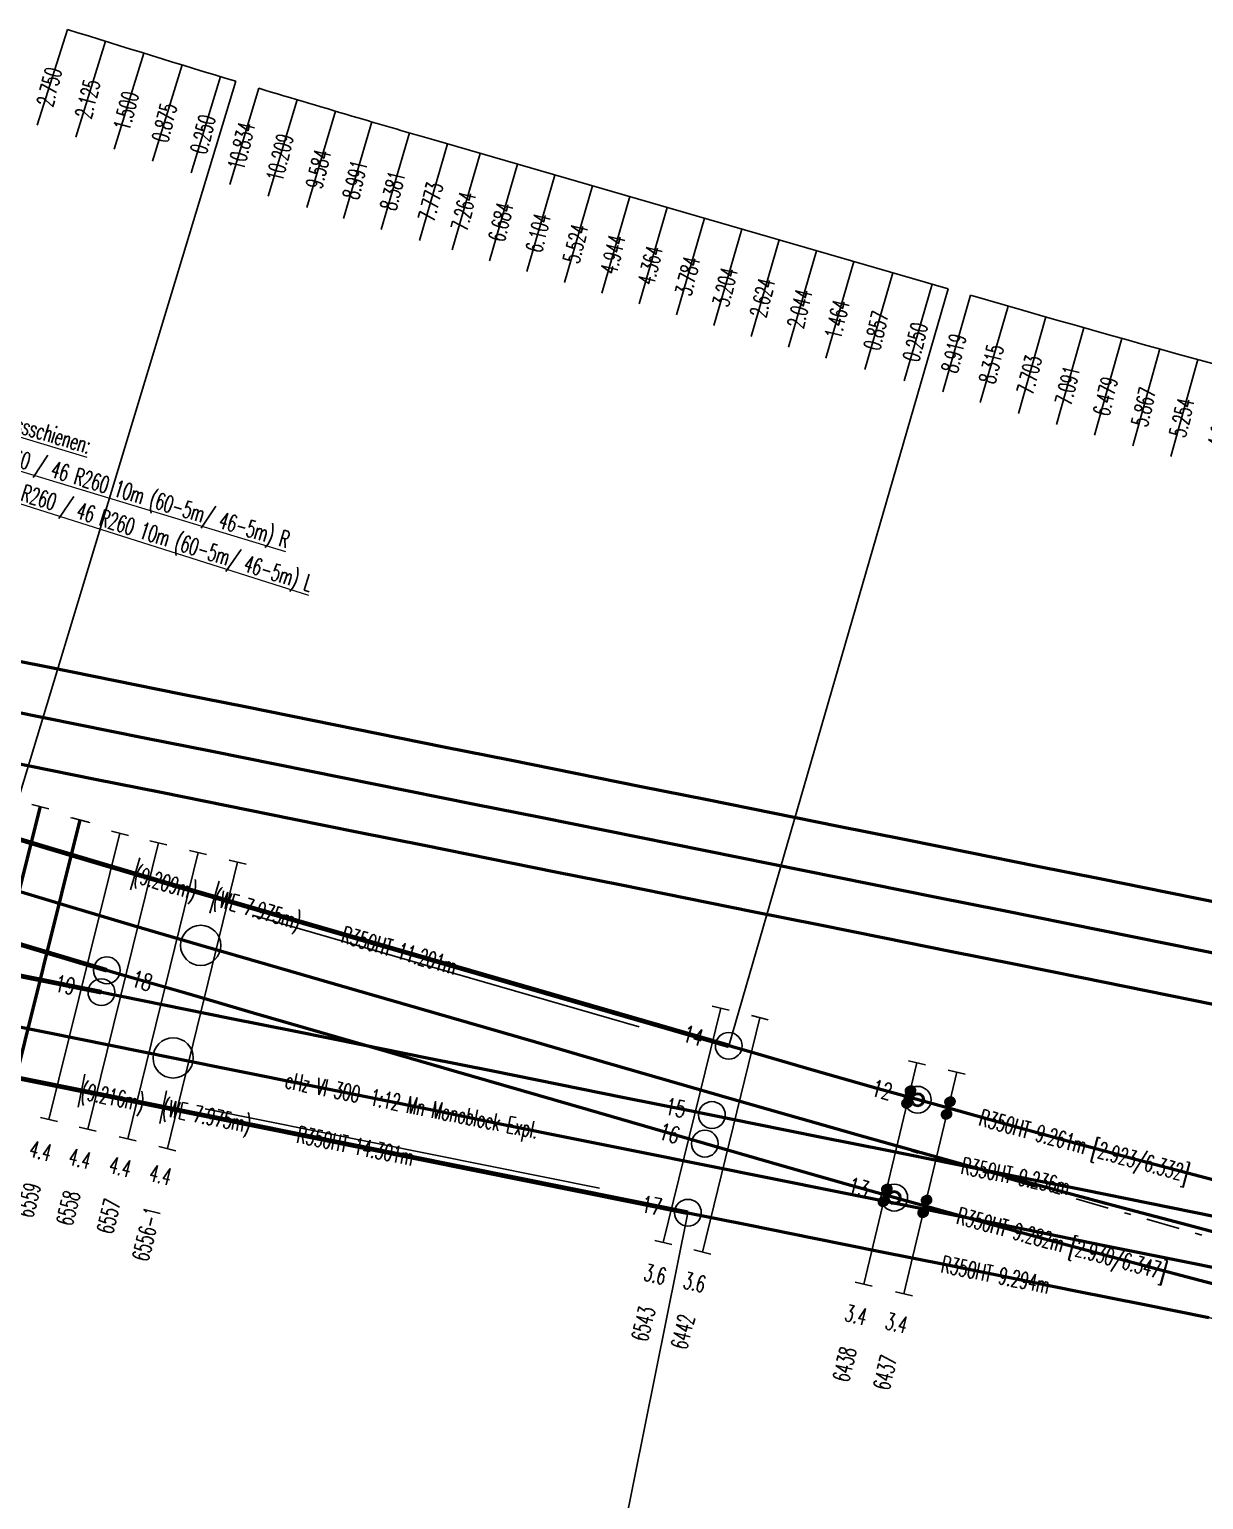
# Model space of a CAD drawing. Header units: millimetres. Extents: x 2688706 to 2690835, y 1254387 to 1255241.
# Drawn here: x 2689674.63 to 2689692.14, y 1254839.4 to 1254861.34 of the extents above; entities that cross this region are included whole.
import ezdxf
from ezdxf.enums import TextEntityAlignment as Align

# ---------------------------------------------------------------- set-up
doc = ezdxf.new("R2010")
doc.units = ezdxf.units.MM
doc.linetypes.add('STRICHLINIE', pattern=[0.75, 0.5, -0.25])
doc.linetypes.add('STRICHPUNKT', pattern=[1, 0.5, -0.25, 0, -0.25])
for name, color, linetype in [('A-GL-0024-_____', 1, 'STRICHPUNKT'), ('A-HS-0024-_____', 1, 'STRICHPUNKT'), ('A-N1-0024-_____', 1, 'STRICHPUNKT'), ('A-SP-0024-_____', 1, 'STRICHPUNKT'), ('BS-TR-B-Gleisstrang-LinieGeometrie', 7, 'Continuous'), ('BS-TR-N-Gleisstrang-LinieGeometrie', 7, 'Continuous'), ('BS-TR-N-Weiche-PunktGeometrie', 7, 'Continuous'), ('E-HS-0024-_____', 1, 'Continuous'), ('E-N1-0024-_____', 1, 'Continuous'), ('L-GL-0024-_____', 2, 'Continuous'), ('L-HS-0024-_____', 4, 'Continuous'), ('L-N1-0024-_____', 3, 'Continuous'), ('L-ST', 7, 'Continuous'), ('L-ST-0024-_____', 7, 'Continuous'), ('P-OF-0024-_____', 7, 'Continuous'), ('S-OF-0024-_____', 7, 'STRICHLINIE'), ('S-ON-0024-_____', 7, 'Continuous'), ('T-MK-0024-_____', 1, 'Continuous'), ('T-SS-0024-_____', 7, 'Continuous'), ('T-ST', 7, 'Continuous')]:
    doc.layers.add(name, color=color, linetype=linetype)
doc.layers.add('T-LL-0024-_____', color=2, linetype='Continuous', lineweight=0)
doc.layers.get('P-OF-0024-_____').off()
doc.layers.get('S-OF-0024-_____').off()
doc.styles.add('R6', font='simplex.shx', dxfattribs={"width": 0.6})
doc.styles.add('R7', font='simplex.shx', dxfattribs={"width": 0.7})

# ---------------------------------------------------------------- blocks, each defined once
blk = doc.blocks.new('WeiVlpSchwelleL')
at = {"color": 7}
for p, q in [((-0.5, -0.13), (-0.5, 0.13)), ((0.5, -0.13), (0.5, 0.13))]:
    blk.add_line(p, q, dxfattribs=at)
at = {"color": 0, "linetype": 'ByBlock', "lineweight": -2}
blk.add_line((-0.5, 0), (0.5, 0), dxfattribs=at)
at = {"style": 'R6', "width": 0.6}
blk.add_attdef('LAENGE', text='', height=0.25, rotation=90, dxfattribs=at).set_placement((-1.2297, 0.0071, 0), align=Align.MIDDLE)
at = {"style": 'R6', "width": 0.6, "flags": 1}
for tag, p in [('WVP-SKML', (-5, 0, 0)), ('WVP-SKMR', (3, 0, 0))]:
    blk.add_attdef(tag, text='', height=0.25, rotation=180, dxfattribs=at).set_placement(p, align=Align.MIDDLE_CENTER)
at = {"style": 'R6', "width": 0.6}
blk.add_attdef('BEZEICHNUNG', text='', height=0.25, rotation=180, dxfattribs=at).set_placement((-2.25, 0, 2), align=Align.MIDDLE_LEFT)
at = {"style": 'R6', "width": 0.6, "flags": 1}
blk.add_attdef('VERSCHIEBUNG', text='', height=0.25, rotation=180, dxfattribs=at).set_placement((-1.4702, 0, 2), align=Align.MIDDLE_LEFT)
for tag, p in [('VERKLINKS', (-0.875, 0, 0)), ('VERKRECHTS', (0.8611, -0.0001, 0))]:
    blk.add_attdef(tag, text='', height=0.25, rotation=180, dxfattribs=at).set_placement(p, align=Align.MIDDLE)
at = {"color": 1, "extrusion": (-1, -6.12323e-17, 1.22465e-16), "style": 'R6', "width": 0.6, "flags": 8}
blk.add_attdef('WVP-ANL', text='', height=0.25, rotation=270, dxfattribs=at).set_placement((0, 0, 0.5), align=Align.MIDDLE)
at = {"color": 1, "extrusion": (1, -1.60812e-16, 1.22465e-16), "style": 'R6', "width": 0.6, "flags": 8}
blk.add_attdef('WVP-ANR', text='', height=0.25, rotation=270, dxfattribs=at).set_placement((0, 0, 0.5), align=Align.MIDDLE)
blk = doc.blocks.new('pla_RpB6000_iso')
at = {"layer": 'L-ST'}
h = blk.add_hatch(dxfattribs=at)
h.set_pattern_fill('ANSI31', color=256, scale=0.005, style=0)
h.set_pattern_definition([(45, (-0.0965, 2e-15), (-0.0004419417, 0.0004419417), [])])
h.paths.add_polyline_path([(-0.022, 0, 1), (-0.172, 0, 1)])
h = blk.add_hatch(dxfattribs=at)
h.set_pattern_fill('ANSI31', color=256, scale=0.005, style=0)
h.set_pattern_definition([(45, (0.0965, 2e-15), (-0.0004419417, 0.0004419417), [])])
h.paths.add_polyline_path([(0.171, 0, 1), (0.021, 0, 1)])
at = {"color": 0, "linetype": 'ByBlock', "lineweight": -2}
blk.add_lwpolyline([(-0.185, -0.08), (0.185, -0.08), (0.185, 0.08), (-0.185, 0.08)], close=True, dxfattribs=at)
for points in [[(-0.109, 0.08), (-0.109, -0.08)], [(0.109, 0.08), (0.109, -0.08)]]:
    blk.add_lwpolyline(points, dxfattribs=at)
at = {"linetype": 'ByBlock', "lineweight": -2}
blk.add_lwpolyline([(-0.076, -0.08), (-0.076, 0.08)], dxfattribs=at)
at = {"color": 1, "linetype": 'ByBlock', "lineweight": -2}
blk.add_lwpolyline([(0, 0.08), (0, -0.08)], dxfattribs=at)
at = {"color": 2, "linetype": 'ByBlock', "lineweight": -2}
blk.add_lwpolyline([(0.076, -0.08), (0.076, 0.08)], dxfattribs=at)
at = {"color": 0, "linetype": 'ByBlock', "lineweight": -2}
for centre in [(-0.155, 0.055), (0.155, 0.055), (-0.155, -0.055), (0.155, -0.055)]:
    blk.add_circle(centre, 0.013, dxfattribs=at)
at = {"color": 1, "linetype": 'ByBlock', "lineweight": -2}
blk.add_circle((0, 0), 0.02, dxfattribs=at)
at = {"style": 'R7', "width": 0.7}
blk.add_attdef('WVP-PBEZ', text='', height=0.025, rotation=269.5936, dxfattribs=at).set_placement((-0.092, 0), align=Align.MIDDLE_CENTER)
blk.add_attdef('WVP-PLNR', text='', height=0.2, dxfattribs=at).set_placement((0, 0), align=Align.MIDDLE_LEFT)
at = {"style": 'R7', "width": 0.7, "flags": 1}
for tag, p in [('WVP-PLFK', (0.537, -0.2)), ('WVP-PLSP', (0.543, -0.4)), ('WVP-PLDI', (0.5, -0.6))]:
    blk.add_attdef(tag, text='', height=0.2, dxfattribs=at).set_placement(p, align=Align.MIDDLE)
blk = doc.blocks.new('st_Norm_a')
at = {"color": 0, "linetype": 'ByBlock', "lineweight": -2}
blk.add_circle((0, 0, 1), 0.2, dxfattribs=at)
at = {"layer": 'T-ST', "color": 0, "linetype": 'ByBlock', "lineweight": -2, "style": 'R7', "width": 0.7}
blk.add_attdef('WVP-STNR', text='', height=0.25, dxfattribs=at).set_placement((0.55, 0), align=Align.MIDDLE)
blk = doc.blocks.new('st_KlaM_a')
at = {"color": 6, "elevation": 5, "flags": 128}
blk.add_lwpolyline([(0, -0.25), (0, 0.25)], dxfattribs=at)
at = {"color": 0, "elevation": 5, "flags": 128}
blk.add_lwpolyline([(0, -0.25), (0, 0.25)], dxfattribs=at)
blk = doc.blocks.new('WeiVlpObmArtikelbezeichnung')
at = {"color": 0, "style": 'R6', "width": 0.6}
blk.add_attdef('BEZ1', text='', height=0.25, rotation=360, dxfattribs=at).set_placement((0, 0, 0), align=Align.BOTTOM_CENTER)
blk.add_attdef('BEZ2', text='', height=0.25, rotation=360, dxfattribs=at).set_placement((0, -0.083, 0), align=Align.TOP_CENTER)
blk = doc.blocks.new('st_Isol6_a')
at = {"color": 0, "linetype": 'ByBlock', "lineweight": -2}
for radius in [0.2, 0.1, 0.08]:
    blk.add_circle((0, 0, 1), radius, dxfattribs=at)
at = {"layer": 'T-ST', "color": 0, "linetype": 'ByBlock', "lineweight": -2, "style": 'R7', "width": 0.7, "flags": 8}
blk.add_attdef('WVP-STNR', text='', height=0.25, dxfattribs=at).set_placement((0.55, 0), align=Align.MIDDLE)
blk = doc.blocks.new('Weiche-24')
at = {"layer": 'A-GL-0024-_____', "flags": 128}
blk.add_lwpolyline([(57.176, 9.661), (105.605, 9.661)], dxfattribs=at)
at = {"layer": 'A-HS-0024-_____', "flags": 128}
blk.add_lwpolyline([(138.88, 9.661), (105.605, 9.661)], dxfattribs=at)
at = {"layer": 'A-N1-0024-_____', "flags": 128}
blk.add_lwpolyline([(138.88, 9.661, -0.020788), (113.966, 10.697), (105.676, 11.388)], format="xyb", dxfattribs=at)
at = {"layer": 'A-SP-0024-_____', "flags": 128}
blk.add_lwpolyline([(105.605, 9.661), (126.401, 9.661), (105.676, 11.388)], dxfattribs=at)
at = {"layer": 'E-HS-0024-_____', "flags": 128}
blk.add_lwpolyline([(112.224, 9.011), (106.224, 9.011)], dxfattribs=at)
at = {"layer": 'E-N1-0024-_____', "flags": 128}
blk.add_lwpolyline([(112.326, 11.486), (106.347, 11.984)], dxfattribs=at)
at = {"layer": 'L-GL-0024-_____', "lineweight": 70, "const_width": 0.07, "flags": 128}
blk.add_lwpolyline([(104.378, 10.747, -0.005712), (98.336, 11.348), (94.428, 11.782)], format="xyb", dxfattribs=at)
at = {"layer": 'L-GL-0024-_____', "const_width": 0.07, "flags": 128}
blk.add_lwpolyline([(99.279, 10.411), (104.364, 10.411)], dxfattribs=at)
at = {"layer": 'L-HS-0024-_____', "flags": 128}
for points in [[(113.651, 10.411), (105.605, 10.411), (104.364, 10.411)], [(122.894, 10.411), (113.651, 10.411)], [(122.89, 8.911), (113.588, 8.911)]]:
    blk.add_lwpolyline(points, dxfattribs=at)
at = {"layer": 'L-HS-0024-_____', "lineweight": 70, "const_width": 0.07, "flags": 128}
blk.add_lwpolyline([(113.588, 8.911), (105.605, 8.911), (104.364, 8.911), (99.279, 8.911)], dxfattribs=at)
at = {"layer": 'L-N1-0024-_____', "lineweight": 70, "const_width": 0.07, "flags": 128}
blk.add_lwpolyline([(113.694, 11.473), (105.739, 12.135, -0.001167), (104.509, 12.241, -0.001885), (102.525, 12.423, -0.001885)], format="xyb", dxfattribs=at)
at = {"layer": 'L-N1-0024-_____', "flags": 128}
for points in [[(122.941, 10.836, -0.007464), (114.028, 11.445), (113.694, 11.473)], [(113.632, 9.972), (105.614, 10.641, -0.001167), (104.378, 10.747, -0.001167)], [(122.9, 9.336, -0.007497), (113.904, 9.95), (113.632, 9.972)]]:
    blk.add_lwpolyline(points, format="xyb", dxfattribs=at)
at = {"layer": 'T-MK-0024-_____'}
for p, q in [((101.031, 24.395), (100.872, 22.903)), ((101.624, 24.333), (101.47, 22.841)), ((102.219, 24.272), (102.067, 22.779)), ((102.813, 24.212), (102.665, 22.719)), ((103.407, 24.154), (103.263, 22.661)), ((102.525, 12.423), (103.645, 24.131)), ((104.002, 24.097), (103.861, 22.604)), ((104.596, 24.042), (104.459, 22.548)), ((105.191, 23.988), (105.057, 22.494)), ((105.756, 23.938), (105.625, 22.444)), ((106.336, 23.888), (106.209, 22.393)), ((106.925, 23.839), (106.8, 22.344)), ((107.432, 23.797), (107.307, 22.302)), ((108.01, 23.748), (107.885, 22.254)), ((108.588, 23.7), (108.463, 22.205)), ((109.166, 23.652), (109.041, 22.157)), ((109.744, 23.604), (109.619, 22.109)), ((110.322, 23.556), (110.197, 22.061)), ((110.9, 23.508), (110.775, 22.013)), ((111.478, 23.459), (111.353, 21.965)), ((112.056, 23.411), (111.931, 21.916)), ((112.634, 23.363), (112.509, 21.868)), ((113.212, 23.315), (113.087, 21.82)), ((113.817, 23.264), (113.692, 21.77)), ((113.694, 11.473), (114.671, 23.193)), ((114.422, 23.214), (114.297, 21.719)), ((115.019, 23.164), (114.895, 21.669)), ((115.597, 23.117), (115.476, 21.622)), ((116.183, 23.07), (116.065, 21.574)), ((116.77, 23.024), (116.654, 21.528)), ((117.356, 22.979), (117.244, 21.483)), ((117.942, 22.936), (117.833, 21.44)), ((118.53, 22.894), (118.423, 21.397)), ((113.588, 8.911), (113.588, -0.393))]:
    blk.add_line(p, q, dxfattribs=at)
at = {"layer": 'T-MK-0024-_____', "flags": 128}
for points in [[(103.645, 24.131, -0.002602), (101.031, 24.395, -0.002602)], [(114.671, 23.193), (106.715, 23.856, -0.001167), (105.541, 23.957, -0.00153), (104.002, 24.097, -0.00153)], [(123.567, 22.58, -0.007451), (115.019, 23.164, -0.007451)]]:
    blk.add_lwpolyline(points, format="xyb", dxfattribs=at)
at = {"layer": 'L-ST-0024-_____', "color": 7}
for p, rotation in [((104.509, 12.241), 174.968828098366), ((105.739, 12.135), 175.2363881178173), ((104.364, 8.911), 180), ((105.605, 8.911), 180)]:
    blk.add_blockref('st_KlaM_a', p, dxfattribs=dict(at, rotation=rotation))
ref = blk.add_blockref('st_Norm_a', (113.694, 11.473), dxfattribs=dict(at, rotation=175.2364555515116))
ref.add_attrib('WVP-STNR', '14', dxfattribs={"layer": 'T-ST', "color": 0, "linetype": 'ByBlock', "lineweight": -2, "height": 0.25, "rotation": 355.2365, "style": 'R7', "width": 0.7}).set_placement((113.146, 11.518), align=Align.MIDDLE)
ref = blk.add_blockref('st_Isol6_a', (116.615, 11.24), dxfattribs=dict(at, rotation=175.7332248816483))
ref.add_attrib('WVP-STNR', '12', dxfattribs={"layer": 'T-ST', "color": 0, "linetype": 'ByBlock', "lineweight": -2, "height": 0.25, "rotation": 355.7332, "style": 'R7', "width": 0.7}).set_placement((116.066, 11.281), align=Align.MIDDLE)
at = {"layer": 'L-ST-0024-_____', "color": 7, "rotation": 354.9688280983651}
blk.add_blockref('st_Norm_a', (104.378, 10.747), dxfattribs=at).add_auto_attribs({'WVP-STNR': '18'})
at = {"layer": 'L-ST-0024-_____', "color": 7}
ref = blk.add_blockref('st_Norm_a', (104.364, 10.411), dxfattribs=dict(at, rotation=180.0000596791136))
ref.add_attrib('WVP-STNR', '19', dxfattribs={"layer": 'T-ST', "color": 0, "linetype": 'ByBlock', "lineweight": -2, "height": 0.25, "rotation": 0.0001, "style": 'R7', "width": 0.7}).set_placement((103.814, 10.411), align=Align.MIDDLE)
ref = blk.add_blockref('st_Norm_a', (113.651, 10.411), dxfattribs=dict(at, rotation=180))
ref.add_attrib('WVP-STNR', '15', dxfattribs={"layer": 'T-ST', "color": 0, "linetype": 'ByBlock', "lineweight": -2, "height": 0.25, "style": 'R7', "width": 0.7}).set_placement((113.101, 10.411), align=Align.MIDDLE)
ref = blk.add_blockref('st_Norm_a', (113.632, 9.972), dxfattribs=dict(at, rotation=175.2364555515147))
ref.add_attrib('WVP-STNR', '16', dxfattribs={"layer": 'T-ST', "color": 0, "linetype": 'ByBlock', "lineweight": -2, "height": 0.25, "rotation": 355.2365, "style": 'R7', "width": 0.7}).set_placement((113.084, 10.018), align=Align.MIDDLE)
ref = blk.add_blockref('st_Isol6_a', (116.56, 9.74), dxfattribs=dict(at, rotation=175.7440384767002))
ref.add_attrib('WVP-STNR', '13', dxfattribs={"layer": 'T-ST', "color": 0, "linetype": 'ByBlock', "lineweight": -2, "height": 0.25, "rotation": 355.744, "style": 'R7', "width": 0.7}).set_placement((116.011, 9.781), align=Align.MIDDLE)
ref = blk.add_blockref('st_Norm_a', (113.588, 8.911), dxfattribs=dict(at, rotation=180))
ref.add_attrib('WVP-STNR', '17', dxfattribs={"layer": 'T-ST', "color": 0, "linetype": 'ByBlock', "lineweight": -2, "height": 0.25, "style": 'R7', "width": 0.7}).set_placement((113.038, 8.911), align=Align.MIDDLE)
at = {"layer": 'P-OF-0024-_____'}
for p, rotation in [((116.475, 11.254), 265.7402909416843), ((117.086, 11.209), 265.9049620523325), ((116.42, 9.747), 85.74029094168432), ((117.033, 9.702), 85.90497578524263)]:
    blk.add_blockref('pla_RpB6000_iso', p, dxfattribs=dict(at, rotation=rotation))
at = {"layer": 'S-OF-0024-_____'}
ref = blk.add_blockref('WeiVlpSchwelleL', (106.389, 10.493), dxfattribs=dict(at, xscale=4.2, rotation=87.61832743686881))
ref.add_attrib('WVP-SKMR', '7.264', dxfattribs={"layer": 'T-MK-0024-_____', "height": 0.25, "rotation": 87.6183, "style": 'R6', "width": 0.6}).set_placement((107.357, 22.9), align=Align.MIDDLE_CENTER)
ref = blk.add_blockref('WeiVlpSchwelleL', (106.968, 10.469), dxfattribs=dict(at, xscale=4.2, rotation=87.61832857793011))
ref.add_attrib('WVP-SKMR', '6.684', dxfattribs={"layer": 'T-MK-0024-_____', "height": 0.25, "rotation": 87.6183, "style": 'R6', "width": 0.6}).set_placement((107.935, 22.851), align=Align.MIDDLE_CENTER)
ref = blk.add_blockref('WeiVlpSchwelleL', (107.547, 10.445), dxfattribs=dict(at, xscale=4.2, rotation=87.61832975481478))
ref.add_attrib('WVP-SKMR', '6.104', dxfattribs={"layer": 'T-MK-0024-_____', "height": 0.25, "rotation": 87.6183, "style": 'R6', "width": 0.6}).set_placement((108.513, 22.803), align=Align.MIDDLE_CENTER)
ref = blk.add_blockref('WeiVlpSchwelleL', (108.126, 10.421), dxfattribs=dict(at, xscale=4.2, rotation=87.61833096923611))
ref.add_attrib('WVP-SKMR', '5.524', dxfattribs={"layer": 'T-MK-0024-_____', "height": 0.25, "rotation": 87.6183, "style": 'R6', "width": 0.6}).set_placement((109.091, 22.755), align=Align.MIDDLE_CENTER)
ref = blk.add_blockref('WeiVlpSchwelleL', (108.705, 10.397), dxfattribs=dict(at, xscale=3.999999999999999, rotation=87.61833222301968))
ref.add_attrib('WVP-SKMR', '4.944', dxfattribs={"layer": 'T-MK-0024-_____', "height": 0.25, "rotation": 87.6183, "style": 'R6', "width": 0.6}).set_placement((109.669, 22.707), align=Align.MIDDLE_CENTER)
ref = blk.add_blockref('WeiVlpSchwelleL', (109.284, 10.373), dxfattribs=dict(at, xscale=4, rotation=87.61833351811039))
ref.add_attrib('WVP-SKMR', '4.364', dxfattribs={"layer": 'T-MK-0024-_____', "height": 0.25, "rotation": 87.6183, "style": 'R6', "width": 0.6}).set_placement((110.247, 22.659), align=Align.MIDDLE_CENTER)
ref = blk.add_blockref('WeiVlpSchwelleL', (109.863, 10.349), dxfattribs=dict(at, xscale=4, rotation=87.61833485658353))
ref.add_attrib('WVP-SKMR', '3.784', dxfattribs={"layer": 'T-MK-0024-_____', "height": 0.25, "rotation": 87.6183, "style": 'R6', "width": 0.6}).set_placement((110.825, 22.611), align=Align.MIDDLE_CENTER)
ref = blk.add_blockref('WeiVlpSchwelleL', (110.442, 10.325), dxfattribs=dict(at, xscale=4, rotation=87.61833624065633))
ref.add_attrib('WVP-SKMR', '3.204', dxfattribs={"layer": 'T-MK-0024-_____', "height": 0.25, "rotation": 87.6183, "style": 'R6', "width": 0.6}).set_placement((111.403, 22.562), align=Align.MIDDLE_CENTER)
ref = blk.add_blockref('WeiVlpSchwelleL', (111.021, 10.301), dxfattribs=dict(at, xscale=3.8, rotation=87.61833767269947))
ref.add_attrib('WVP-SKML', '2.624', dxfattribs={"layer": 'T-MK-0024-_____', "height": 0.25, "rotation": 87.6183, "style": 'R6', "width": 0.6}).set_placement((110.964, 0.507), align=Align.MIDDLE_CENTER)
ref.add_attrib('WVP-SKMR', '2.624', dxfattribs={"layer": 'T-MK-0024-_____', "height": 0.25, "rotation": 87.6183, "style": 'R6', "width": 0.6}).set_placement((111.981, 22.514), align=Align.MIDDLE_CENTER)
ref = blk.add_blockref('WeiVlpSchwelleL', (111.6, 10.277), dxfattribs=dict(at, xscale=3.8, rotation=87.61833915525109))
ref.add_attrib('WVP-SKML', '2.044', dxfattribs={"layer": 'T-MK-0024-_____', "height": 0.25, "rotation": 87.6183, "style": 'R6', "width": 0.6}).set_placement((111.544, 0.507), align=Align.MIDDLE_CENTER)
ref.add_attrib('WVP-SKMR', '2.044', dxfattribs={"layer": 'T-MK-0024-_____', "height": 0.25, "rotation": 87.6183, "style": 'R6', "width": 0.6}).set_placement((112.559, 22.466), align=Align.MIDDLE_CENTER)
ref = blk.add_blockref('WeiVlpSchwelleL', (112.179, 10.253), dxfattribs=dict(at, xscale=3.799999999999999, rotation=87.61834069103072))
ref.add_attrib('WVP-SKML', '1.464', dxfattribs={"layer": 'T-MK-0024-_____', "height": 0.25, "rotation": 87.6183, "style": 'R6', "width": 0.6}).set_placement((112.124, 0.507), align=Align.MIDDLE_CENTER)
ref.add_attrib('WVP-SKMR', '1.464', dxfattribs={"layer": 'T-MK-0024-_____', "height": 0.25, "rotation": 87.6183, "style": 'R6', "width": 0.6}).set_placement((113.137, 22.418), align=Align.MIDDLE_CENTER)
ref = blk.add_blockref('WeiVlpSchwelleL', (112.785, 10.227), dxfattribs=dict(at, xscale=3.800000000000001, rotation=87.61834235848382))
ref.add_attrib('WVP-SKML', '0.857', dxfattribs={"layer": 'T-MK-0024-_____', "height": 0.25, "rotation": 87.6183, "style": 'R6', "width": 0.6}).set_placement((112.731, 0.507), align=Align.MIDDLE_CENTER)
ref.add_attrib('WVP-SKMR', '0.857', dxfattribs={"layer": 'T-MK-0024-_____', "height": 0.25, "rotation": 87.6183, "style": 'R6', "width": 0.6}).set_placement((113.742, 22.368), align=Align.MIDDLE_CENTER)
ref = blk.add_blockref('WeiVlpSchwelleL', (114.595, 10.152), dxfattribs=dict(at, xscale=3.6, rotation=87.68640999225514))
ref.add_attrib('WVP-SKML', '8.345', dxfattribs={"layer": 'T-MK-0024-_____', "height": 0.25, "rotation": 87.6864, "style": 'R6', "width": 0.6}).set_placement((114.545, 0.507), align=Align.MIDDLE_CENTER)
ref.add_attrib('WVP-SKMR', '8.315', dxfattribs={"layer": 'T-MK-0024-_____', "height": 0.25, "rotation": 87.6864, "style": 'R6', "width": 0.6}).set_placement((115.524, 22.22), align=Align.MIDDLE_CENTER)
ref = blk.add_blockref('WeiVlpSchwelleL', (115.207, 10.128), dxfattribs=dict(at, xscale=3.6, rotation=87.75605536201371))
ref.add_attrib('WVP-SKML', '7.730', dxfattribs={"layer": 'T-MK-0024-_____', "height": 0.25, "rotation": 87.7561, "style": 'R6', "width": 0.6}).set_placement((115.16, 0.507), align=Align.MIDDLE_CENTER)
ref.add_attrib('WVP-SKMR', '7.703', dxfattribs={"layer": 'T-MK-0024-_____', "height": 0.25, "rotation": 87.7561, "style": 'R6', "width": 0.6}).set_placement((116.112, 22.172), align=Align.MIDDLE_CENTER)
ref = blk.add_blockref('WeiVlpSchwelleL', (115.82, 10.104), dxfattribs=dict(at, xscale=3.4, rotation=87.82733114984015))
ref.add_attrib('WVP-SKML', '7.115', dxfattribs={"layer": 'T-MK-0024-_____', "height": 0.25, "rotation": 87.8273, "style": 'R6', "width": 0.6}).set_placement((115.775, 0.507), align=Align.MIDDLE_CENTER)
ref.add_attrib('WVP-SKMR', '7.091', dxfattribs={"layer": 'T-MK-0024-_____', "height": 0.25, "rotation": 87.8273, "style": 'R6', "width": 0.6}).set_placement((116.7, 22.127), align=Align.MIDDLE_CENTER)
ref = blk.add_blockref('WeiVlpSchwelleL', (117.658, 10.036), dxfattribs=dict(at, xscale=3.4, rotation=88.02598860064398))
ref.add_attrib('WVP-SKML', '5.270', dxfattribs={"layer": 'T-MK-0024-_____', "height": 0.25, "rotation": 88.026, "style": 'R6', "width": 0.6}).set_placement((117.62, 0.507), align=Align.MIDDLE_CENTER)
ref.add_attrib('WVP-SKMR', '5.254', dxfattribs={"layer": 'T-MK-0024-_____', "height": 0.25, "rotation": 88.026, "style": 'R6', "width": 0.6}).set_placement((118.466, 21.996), align=Align.MIDDLE_CENTER)
ref = blk.add_blockref('WeiVlpSchwelleL', (118.272, 10.015), dxfattribs=dict(at, xscale=3.4, rotation=88.07783630698943))
ref.add_attrib('WVP-SKML', '4.655', dxfattribs={"layer": 'T-MK-0024-_____', "height": 0.25, "rotation": 88.0778, "style": 'R6', "width": 0.6}).set_placement((118.235, 0.507), align=Align.MIDDLE_CENTER)
ref.add_attrib('WVP-SKMR', '4.641', dxfattribs={"layer": 'T-MK-0024-_____', "height": 0.25, "rotation": 88.0778, "style": 'R6', "width": 0.6}).set_placement((119.055, 21.955), align=Align.MIDDLE_CENTER)
ref = blk.add_blockref('WeiVlpSchwelleL', (118.885, 9.994), dxfattribs=dict(at, xscale=3.2, rotation=88.1305346042295))
ref.add_attrib('WVP-SKML', '4.040', dxfattribs={"layer": 'T-MK-0024-_____', "height": 0.25, "rotation": 88.1305, "style": 'R6', "width": 0.6}).set_placement((118.85, 0.507), align=Align.MIDDLE_CENTER)
ref.add_attrib('WVP-SKMR', '4.028', dxfattribs={"layer": 'T-MK-0024-_____', "height": 0.25, "rotation": 88.1305, "style": 'R6', "width": 0.6}).set_placement((119.645, 21.915), align=Align.MIDDLE_CENTER)
ref = blk.add_blockref('WeiVlpSchwelleL', (119.498, 9.974), dxfattribs=dict(at, xscale=3.2, rotation=88.18410928105442))
ref.add_attrib('WVP-SKML', '3.425', dxfattribs={"layer": 'T-MK-0024-_____', "height": 0.25, "rotation": 88.1841, "style": 'R6', "width": 0.6}).set_placement((119.465, 0.507), align=Align.MIDDLE_CENTER)
ref.add_attrib('WVP-SKMR', '3.415', dxfattribs={"layer": 'T-MK-0024-_____', "height": 0.25, "rotation": 88.1841, "style": 'R6', "width": 0.6}).set_placement((120.234, 21.876), align=Align.MIDDLE_CENTER)
ref = blk.add_blockref('WeiVlpSchwelleL', (120.112, 9.955), dxfattribs=dict(at, xscale=3.2, rotation=88.23858498360829))
ref.add_attrib('WVP-SKML', '2.810', dxfattribs={"layer": 'T-MK-0024-_____', "height": 0.25, "rotation": 88.2386, "style": 'R6', "width": 0.6}).set_placement((120.08, 0.507), align=Align.MIDDLE_CENTER)
ref.add_attrib('WVP-SKMR', '2.802', dxfattribs={"layer": 'T-MK-0024-_____', "height": 0.25, "rotation": 88.2386, "style": 'R6', "width": 0.6}).set_placement((120.824, 21.838), align=Align.MIDDLE_CENTER)
ref = blk.add_blockref('WeiVlpSchwelleL', (120.725, 9.936), dxfattribs=dict(at, xscale=3.2, rotation=88.29398495172236))
ref.add_attrib('WVP-SKML', '2.195', dxfattribs={"layer": 'T-MK-0024-_____', "height": 0.25, "rotation": 88.294, "style": 'R6', "width": 0.6}).set_placement((120.695, 0.507), align=Align.MIDDLE_CENTER)
ref.add_attrib('WVP-SKMR', '2.189', dxfattribs={"layer": 'T-MK-0024-_____', "height": 0.25, "rotation": 88.294, "style": 'R6', "width": 0.6}).set_placement((121.413, 21.802), align=Align.MIDDLE_CENTER)
ref = blk.add_blockref('WeiVlpSchwelleL', (121.339, 9.917), dxfattribs=dict(at, xscale=3.2, rotation=88.3503307370556))
ref.add_attrib('WVP-SKML', '1.580', dxfattribs={"layer": 'T-MK-0024-_____', "height": 0.25, "rotation": 88.3503, "style": 'R6', "width": 0.6}).set_placement((121.31, 0.507), align=Align.MIDDLE_CENTER)
ref.add_attrib('WVP-SKMR', '1.576', dxfattribs={"layer": 'T-MK-0024-_____', "height": 0.25, "rotation": 88.3503, "style": 'R6', "width": 0.6}).set_placement((122.003, 21.767), align=Align.MIDDLE_CENTER)
ref = blk.add_blockref('WeiVlpSchwelleL', (121.952, 9.9), dxfattribs=dict(at, xscale=3, rotation=88.40764190447872))
ref.add_attrib('WVP-SKML', '0.965', dxfattribs={"layer": 'T-MK-0024-_____', "height": 0.25, "rotation": 88.4076, "style": 'R6', "width": 0.6}).set_placement((121.925, 0.507), align=Align.MIDDLE_CENTER)
ref.add_attrib('WVP-SKMR', '0.963', dxfattribs={"layer": 'T-MK-0024-_____', "height": 0.25, "rotation": 88.4076, "style": 'R6', "width": 0.6}).set_placement((122.593, 21.733), align=Align.MIDDLE_CENTER)
at = {"layer": 'S-ON-0024-_____', "color": 6, "lineweight": 50}
ref = blk.add_blockref('WeiVlpSchwelleL', (99.686, 10.745), dxfattribs=dict(at, xscale=4.68, rotation=86.9809947267258))
ref.add_attrib('WVP-SKMR', '2.750', dxfattribs={"layer": 'T-MK-0024-_____', "height": 0.25, "rotation": 86.981, "style": 'R6', "width": 0.6}).set_placement((100.936, 23.5), align=Align.MIDDLE_CENTER)
ref = blk.add_blockref('WeiVlpSchwelleL', (100.312, 10.723), dxfattribs=dict(at, xscale=4.699999999999999, rotation=87.04833858553332))
ref.add_attrib('WVP-SKMR', '2.125', dxfattribs={"layer": 'T-MK-0024-_____', "height": 0.25, "rotation": 87.0483, "style": 'R6', "width": 0.6}).set_placement((101.532, 23.437), align=Align.MIDDLE_CENTER)
ref = blk.add_blockref('WeiVlpSchwelleL', (100.938, 10.706), dxfattribs=dict(at, xscale=4.73, rotation=87.11569360670663))
ref.add_attrib('WVP-SKMR', '1.500', dxfattribs={"layer": 'T-MK-0024-_____', "height": 0.25, "rotation": 87.1157, "style": 'R6', "width": 0.6}).set_placement((102.128, 23.376), align=Align.MIDDLE_CENTER)
ref = blk.add_blockref('WeiVlpSchwelleL', (101.565, 10.684), dxfattribs=dict(at, xscale=4.55, rotation=87.18306067953529))
ref.add_attrib('WVP-SKMR', '0.875', dxfattribs={"layer": 'T-MK-0024-_____', "height": 0.25, "rotation": 87.1831, "style": 'R6', "width": 0.6}).set_placement((102.724, 23.316), align=Align.MIDDLE_CENTER)
ref = blk.add_blockref('WeiVlpSchwelleL', (102.19, 10.654), dxfattribs=dict(at, xscale=4.55, rotation=87.2504387257261))
ref.add_attrib('WVP-SKMR', '0.250', dxfattribs={"layer": 'T-MK-0024-_____', "height": 0.25, "rotation": 87.2504, "style": 'R6', "width": 0.6}).set_placement((103.321, 23.258), align=Align.MIDDLE_CENTER)
ref = blk.add_blockref('WeiVlpSchwelleL', (102.817, 10.649), dxfattribs=dict(at, xscale=4.6, rotation=87.31782616033486))
ref.add_attrib('WVP-SKMR', '10.834', dxfattribs={"layer": 'T-MK-0024-_____', "height": 0.25, "rotation": 87.3178, "style": 'R6', "width": 0.6}).set_placement((103.917, 23.201), align=Align.MIDDLE_CENTER)
ref = blk.add_blockref('WeiVlpSchwelleL', (103.442, 10.595), dxfattribs=dict(at, xscale=4.55, rotation=87.38521543820296))
ref.add_attrib('WVP-SKMR', '10.209', dxfattribs={"layer": 'T-MK-0024-_____', "height": 0.25, "rotation": 87.3852, "style": 'R6', "width": 0.6}).set_placement((104.514, 23.146), align=Align.MIDDLE_CENTER)
ref.add_attrib('WVP-ANR', 'Z', dxfattribs={"layer": 'T-SS-0024-_____', "color": 1, "extrusion": (0.045621, 0.998959, 5.63338e-16), "height": 0.3, "rotation": 270, "style": 'R6', "width": 0.6}).set_placement((-102.851, 0, 17.578), align=Align.MIDDLE)
at = {"layer": 'S-ON-0024-_____'}
ref = blk.add_blockref('WeiVlpSchwelleL', (104.069, 10.592), dxfattribs=dict(at, xscale=4.4, rotation=87.45257257810846))
ref.add_attrib('BEZEICHNUNG', '6559', dxfattribs={"layer": 'T-SS-0024-_____', "height": 0.25, "rotation": 87.4526, "style": 'R6', "width": 0.6}).set_placement((103.927, 7.411), align=Align.MIDDLE_RIGHT)
ref.add_attrib('LAENGE', '4.4', dxfattribs={"layer": 'T-SS-0024-_____', "height": 0.25, "rotation": 357.4526, "style": 'R6', "oblique": 360, "width": 0.6}).set_placement((103.943, 7.913), align=Align.MIDDLE)
ref.add_attrib('WVP-SKMR', '9.584', dxfattribs={"layer": 'T-MK-0024-_____', "height": 0.25, "rotation": 87.4526, "style": 'R6', "width": 0.6}).set_placement((105.111, 23.091), align=Align.MIDDLE_CENTER)
ref = blk.add_blockref('WeiVlpSchwelleL', (104.662, 10.566), dxfattribs=dict(at, xscale=4.4, rotation=87.51624740327813))
ref.add_attrib('BEZEICHNUNG', '6558', dxfattribs={"layer": 'T-SS-0024-_____', "height": 0.25, "rotation": 87.5162, "style": 'R6', "width": 0.6}).set_placement((104.526, 7.411), align=Align.MIDDLE_RIGHT)
ref.add_attrib('LAENGE', '4.4', dxfattribs={"layer": 'T-SS-0024-_____', "height": 0.25, "rotation": 357.5162, "style": 'R6', "oblique": 360, "width": 0.6}).set_placement((104.541, 7.913), align=Align.MIDDLE)
ref.add_attrib('WVP-SKMR', '8.991', dxfattribs={"layer": 'T-MK-0024-_____', "height": 0.25, "rotation": 87.5162, "style": 'R6', "width": 0.6}).set_placement((105.678, 23.041), align=Align.MIDDLE_CENTER)
ref = blk.add_blockref('WeiVlpSchwelleL', (105.273, 10.54), dxfattribs=dict(at, xscale=4.4, rotation=87.58130600244048))
ref.add_attrib('BEZEICHNUNG', '6557', dxfattribs={"layer": 'T-SS-0024-_____', "height": 0.25, "rotation": 87.5813, "style": 'R6', "width": 0.6}).set_placement((105.141, 7.411), align=Align.MIDDLE_RIGHT)
ref.add_attrib('LAENGE', '4.4', dxfattribs={"layer": 'T-SS-0024-_____', "height": 0.25, "rotation": 357.5813, "style": 'R6', "oblique": 360, "width": 0.6}).set_placement((105.156, 7.913), align=Align.MIDDLE)
ref.add_attrib('WVP-SKMR', '8.381', dxfattribs={"layer": 'T-MK-0024-_____', "height": 0.25, "rotation": 87.5813, "style": 'R6', "width": 0.6}).set_placement((106.26, 22.991), align=Align.MIDDLE_CENTER)
ref = blk.add_blockref('WeiVlpSchwelleL', (105.881, 10.515), dxfattribs=dict(at, xscale=4.4, rotation=87.61832646372709))
ref.add_attrib('BEZEICHNUNG', '6556-1', dxfattribs={"layer": 'T-SS-0024-_____', "height": 0.25, "rotation": 87.6183, "style": 'R6', "width": 0.6}).set_placement((105.752, 7.411), align=Align.MIDDLE_RIGHT)
ref.add_attrib('LAENGE', '4.4', dxfattribs={"layer": 'T-SS-0024-_____', "height": 0.25, "rotation": 357.6183, "style": 'R6', "oblique": 360, "width": 0.6}).set_placement((105.767, 7.913), align=Align.MIDDLE)
ref.add_attrib('WVP-SKMR', '7.773', dxfattribs={"layer": 'T-MK-0024-_____', "height": 0.25, "rotation": 87.6183, "style": 'R6', "width": 0.6}).set_placement((106.85, 22.942), align=Align.MIDDLE_CENTER)
ref = blk.add_blockref('WeiVlpSchwelleL', (113.391, 10.202), dxfattribs=dict(at, xscale=3.6, rotation=87.61834409103642))
ref.add_attrib('BEZEICHNUNG', '6543', dxfattribs={"layer": 'T-SS-0024-_____', "height": 0.25, "rotation": 87.6183, "style": 'R6', "width": 0.6}).set_placement((113.275, 7.411), align=Align.MIDDLE_RIGHT)
ref.add_attrib('LAENGE', '3.6', dxfattribs={"layer": 'T-SS-0024-_____', "height": 0.25, "rotation": 357.6183, "style": 'R6', "oblique": 360, "width": 0.6}).set_placement((113.29, 7.913), align=Align.MIDDLE)
ref.add_attrib('WVP-SKML', '0.250', dxfattribs={"layer": 'T-MK-0024-_____', "height": 0.25, "rotation": 87.6183, "style": 'R6', "width": 0.6}).set_placement((113.338, 0.507), align=Align.MIDDLE_CENTER)
ref.add_attrib('WVP-SKMR', '0.250', dxfattribs={"layer": 'T-MK-0024-_____', "height": 0.25, "rotation": 87.6183, "style": 'R6', "width": 0.6}).set_placement((114.347, 22.317), align=Align.MIDDLE_CENTER)
ref = blk.add_blockref('WeiVlpSchwelleL', (113.99, 10.177), dxfattribs=dict(at, xscale=3.6, rotation=87.61834554171206))
ref.add_attrib('BEZEICHNUNG', '6442', dxfattribs={"layer": 'T-SS-0024-_____', "height": 0.25, "rotation": 87.6183, "style": 'R6', "width": 0.6}).set_placement((113.875, 7.411), align=Align.MIDDLE_RIGHT)
ref.add_attrib('LAENGE', '3.6', dxfattribs={"layer": 'T-SS-0024-_____', "height": 0.25, "rotation": 357.6183, "style": 'R6', "oblique": 360, "width": 0.6}).set_placement((113.89, 7.913), align=Align.MIDDLE)
ref.add_attrib('WVP-SKML', '8.952', dxfattribs={"layer": 'T-MK-0024-_____', "height": 0.25, "rotation": 87.6183, "style": 'R6', "width": 0.6}).set_placement((113.938, 0.507), align=Align.MIDDLE_CENTER)
ref.add_attrib('WVP-SKMR', '8.919', dxfattribs={"layer": 'T-MK-0024-_____', "height": 0.25, "rotation": 87.6183, "style": 'R6', "width": 0.6}).set_placement((114.944, 22.267), align=Align.MIDDLE_CENTER)
ref = blk.add_blockref('WeiVlpSchwelleL', (116.432, 10.081), dxfattribs=dict(at, xscale=3.4, rotation=87.90028544852028))
ref.add_attrib('BEZEICHNUNG', '6438', dxfattribs={"layer": 'T-SS-0024-_____', "height": 0.25, "rotation": 87.9003, "style": 'R6', "width": 0.6}).set_placement((116.335, 7.411), align=Align.MIDDLE_RIGHT)
ref.add_attrib('LAENGE', '3.4', dxfattribs={"layer": 'T-SS-0024-_____', "height": 0.25, "rotation": 357.9003, "style": 'R6', "oblique": 360, "width": 0.6}).set_placement((116.347, 7.912), align=Align.MIDDLE)
ref.add_attrib('WVP-SKML', '6.500', dxfattribs={"layer": 'T-MK-0024-_____', "height": 0.25, "rotation": 87.9003, "style": 'R6', "width": 0.6}).set_placement((116.39, 0.507), align=Align.MIDDLE_CENTER)
ref.add_attrib('WVP-SKMR', '6.479', dxfattribs={"layer": 'T-MK-0024-_____', "height": 0.25, "rotation": 87.9003, "style": 'R6', "width": 0.6}).set_placement((117.288, 22.082), align=Align.MIDDLE_CENTER)
ref = blk.add_blockref('WeiVlpSchwelleL', (117.045, 10.058), dxfattribs=dict(at, xscale=3.4, rotation=87.97496479891453))
ref.add_attrib('BEZEICHNUNG', '6437', dxfattribs={"layer": 'T-SS-0024-_____', "height": 0.25, "rotation": 87.975, "style": 'R6', "width": 0.6}).set_placement((116.951, 7.411), align=Align.MIDDLE_RIGHT)
ref.add_attrib('LAENGE', '3.4', dxfattribs={"layer": 'T-SS-0024-_____', "height": 0.25, "rotation": 357.975, "style": 'R6', "oblique": 360, "width": 0.6}).set_placement((116.963, 7.912), align=Align.MIDDLE)
ref.add_attrib('WVP-SKML', '5.885', dxfattribs={"layer": 'T-MK-0024-_____', "height": 0.25, "rotation": 87.975, "style": 'R6', "width": 0.6}).set_placement((117.005, 0.507), align=Align.MIDDLE_CENTER)
ref.add_attrib('WVP-SKMR', '5.867', dxfattribs={"layer": 'T-MK-0024-_____', "height": 0.25, "rotation": 87.975, "style": 'R6', "width": 0.6}).set_placement((117.877, 22.038), align=Align.MIDDLE_CENTER)
ref = blk.add_blockref('WeiVlpSchwelleL', (122.566, 9.883), dxfattribs=dict(at, xscale=3, rotation=88.46593571836665))
ref.add_attrib('BEZEICHNUNG', '6428', dxfattribs={"layer": 'T-SS-0024-_____', "height": 0.25, "rotation": 88.4659, "style": 'R6', "width": 0.6}).set_placement((122.499, 7.411), align=Align.MIDDLE_RIGHT)
ref.add_attrib('LAENGE', '3.0', dxfattribs={"layer": 'T-SS-0024-_____', "height": 0.25, "rotation": 358.4659, "style": 'R6', "oblique": 360, "width": 0.6}).set_placement((122.507, 7.912), align=Align.MIDDLE)
ref.add_attrib('WVP-SKML', '0.350', dxfattribs={"layer": 'T-MK-0024-_____', "height": 0.25, "rotation": 88.4659, "style": 'R6', "width": 0.6}).set_placement((122.54, 0.507), align=Align.MIDDLE_CENTER)
ref.add_attrib('WVP-SKMR', '0.350', dxfattribs={"layer": 'T-MK-0024-_____', "height": 0.25, "rotation": 88.4659, "style": 'R6', "width": 0.6}).set_placement((123.183, 21.7), align=Align.MIDDLE_CENTER)
at = {"layer": 'T-LL-0024-_____', "color": 1}
ref = blk.add_blockref('WeiVlpObmArtikelbezeichnung', (100, 18), dxfattribs=dict(at, rotation=354.5368460928003))
ref.add_attrib('BEZ2', '%%uÜPS 60 R260 / 46 R260 10m (60-5m/ 46-5m) R', dxfattribs={"layer": '0', "color": 0, "height": 0.25, "rotation": 354.5368, "style": 'R6', "width": 0.6}).set_placement((103.084, 17.956), align=Align.TOP_CENTER)
ref.add_attrib('BEZ1', '%%uÜbergangspassschienen:', dxfattribs={"layer": '0', "color": 0, "height": 0.25, "rotation": 354.5368, "style": 'R6', "width": 0.6}).set_placement((101.349, 18.287, 0), align=Align.BOTTOM_CENTER)
ref = blk.add_blockref('WeiVlpObmArtikelbezeichnung', (100.5, 17.5), dxfattribs=dict(at, rotation=353.8032924409377))
ref.add_attrib('BEZ2', '%%uÜPS 60 R260 / 46 R260 10m (60-5m/ 46-5m) L', dxfattribs={"layer": '0', "color": 0, "height": 0.25, "rotation": 353.8033, "style": 'R6', "width": 0.6}).set_placement((103.569, 17.418), align=Align.TOP_CENTER)
at = {"layer": 'T-LL-0024-_____', "color": 240}
ref = blk.add_blockref('WeiVlpObmArtikelbezeichnung', (107.082, 9.548), dxfattribs=at)
ref.add_attrib('BEZ2', 'eHz VI 300-1:12 Mn Monoblock Expl.', dxfattribs={"layer": '0', "color": 0, "height": 0.25, "rotation": 360, "style": 'R6', "width": 0.6}).set_placement((109.236, 9.798), align=Align.TOP_CENTER)
at = {"layer": 'T-LL-0024-_____', "color": 1, "style": 'R6', "width": 0.6}
blk.add_text('(9.209m)', height=0.25, rotation=354.9688, dxfattribs=at).set_placement((104.509, 12.241), align=Align.MIDDLE_LEFT)
at = {"layer": 'T-LL-0024-_____', "color": 240, "style": 'R6', "width": 0.6}
blk.add_text('(WE 7.975m)', height=0.25, rotation=355.2364, dxfattribs=at).set_placement((105.739, 12.135), align=Align.MIDDLE_LEFT)
at = {"layer": 'T-LL-0024-_____', "color": 7, "style": 'R6', "width": 0.6}
for s, rotation, p in [('R350HT 11.201m', 355.2365, (108.598, 11.897)), ('R350HT 9.261m [2.923/6.332]', 356.0596, (119.186, 11.06)), ('R350HT 9.282m [2.930/6.347]', 356.0695, (119.147, 9.559))]:
    blk.add_text(s, height=0.25, rotation=rotation, dxfattribs=at).set_placement(p, align=Align.MIDDLE_CENTER)
for s, p in [('R350HT 9.236m', (118.272, 10.411)), ('R350HT 14.301m', (108.532, 8.911)), ('R350HT 9.294m', (118.271, 8.911))]:
    blk.add_text(s, height=0.25, dxfattribs=at).set_placement(p, align=Align.MIDDLE_CENTER)
at = {"layer": 'T-LL-0024-_____', "color": 1, "style": 'R6', "width": 0.6}
blk.add_text('(9.216m)', height=0.25, dxfattribs=at).set_placement((104.364, 8.911), align=Align.MIDDLE_LEFT)
at = {"layer": 'T-LL-0024-_____', "color": 240, "style": 'R6', "width": 0.6}
blk.add_text('(WE 7.975m)', height=0.25, dxfattribs=at).set_placement((105.605, 8.911), align=Align.MIDDLE_LEFT)

msp = doc.modelspace()

# ---------------------------------------------------------------- linework, layer by layer
at = {"layer": 'BS-TR-B-Gleisstrang-LinieGeometrie', "lineweight": 50}
for points in [[(2689674.376, 1254851.17, 454.795), (2689675.36, 1254850.972, 454.793), (2689676.344, 1254850.773, 454.791), (2689677.328, 1254850.575, 454.788), (2689678.312, 1254850.377, 454.786), (2689679.296, 1254850.179, 454.784), (2689680.28, 1254849.981, 454.782), (2689681.264, 1254849.783, 454.779), (2689682.248, 1254849.585, 454.777), (2689683.232, 1254849.387, 454.775), (2689684.216, 1254849.188, 454.772), (2689685.2, 1254848.99, 454.77), (2689686.184, 1254848.792, 454.768), (2689687.168, 1254848.594, 454.765), (2689688.152, 1254848.396, 454.763), (2689689.136, 1254848.198, 454.761), (2689690.12, 1254848, 454.758), (2689691.104, 1254847.802, 454.756), (2689692.088, 1254847.603, 454.754), (2689693.072, 1254847.405, 454.752)], [(2689665.11, 1254848.343, 454.8), (2689666.089, 1254848.146, 454.8), (2689667.068, 1254847.949, 454.8), (2689668.047, 1254847.752, 454.8), (2689669.026, 1254847.555, 454.8), (2689670.004, 1254847.358, 454.8), (2689670.983, 1254847.16, 454.8), (2689671.962, 1254846.963, 454.8), (2689672.941, 1254846.766, 454.8), (2689673.92, 1254846.569, 454.8), (2689674.899, 1254846.372, 454.8)]]:
    msp.add_polyline3d(points, dxfattribs=at)
at = {"layer": 'BS-TR-N-Gleisstrang-LinieGeometrie', "color": 1, "lineweight": 50, "true_color": 0xff0000}
for points in [[(2689673.944, 1254852.022, 454.797), (2689674.925, 1254851.824, 454.794), (2689675.905, 1254851.627, 454.792), (2689676.886, 1254851.429, 454.79), (2689677.867, 1254851.232, 454.788), (2689678.847, 1254851.034, 454.785), (2689679.828, 1254850.837, 454.783), (2689680.809, 1254850.639, 454.781), (2689681.789, 1254850.442, 454.778), (2689682.77, 1254850.245, 454.776), (2689683.751, 1254850.047, 454.774), (2689684.732, 1254849.85, 454.771), (2689685.712, 1254849.652, 454.769), (2689686.693, 1254849.455, 454.767), (2689687.674, 1254849.257, 454.765), (2689688.654, 1254849.06, 454.762), (2689689.635, 1254848.862, 454.76), (2689690.616, 1254848.665, 454.758), (2689691.596, 1254848.467, 454.755), (2689692.577, 1254848.27, 454.753)], [(2689677.181, 1254847.674, 454.8), (2689676.181, 1254847.966, 454.8), (2689675.182, 1254848.262, 454.8), (2689674.184, 1254848.561, 454.8), (2689673.188, 1254848.864, 454.8), (2689672.193, 1254849.172, 454.8), (2689671.198, 1254849.483, 454.8), (2689670.206, 1254849.798, 454.8), (2689670.206, 1254849.798, 454.8), (2689669.149, 1254850.136, 454.8), (2689668.092, 1254850.474, 454.8), (2689667.035, 1254850.812, 454.8)], [(2689673.648, 1254850.551, 454.797), (2689674.629, 1254850.354, 454.794), (2689675.609, 1254850.156, 454.792), (2689676.59, 1254849.959, 454.79), (2689677.571, 1254849.761, 454.788), (2689678.551, 1254849.564, 454.785), (2689679.532, 1254849.366, 454.783), (2689680.513, 1254849.169, 454.781), (2689681.493, 1254848.972, 454.778), (2689682.474, 1254848.774, 454.776), (2689683.455, 1254848.577, 454.774), (2689684.435, 1254848.379, 454.771), (2689685.416, 1254848.182, 454.769), (2689686.397, 1254847.984, 454.767), (2689687.377, 1254847.787, 454.765), (2689688.358, 1254847.589, 454.762), (2689689.339, 1254847.392, 454.76), (2689690.32, 1254847.194, 454.758), (2689691.3, 1254846.997, 454.755), (2689692.281, 1254846.799, 454.753)], [(2689693.049, 1254843.971, 454.8), (2689692.086, 1254844.224, 454.8), (2689691.124, 1254844.48, 454.8), (2689690.163, 1254844.739, 454.8), (2689689.203, 1254845.002, 454.8), (2689688.243, 1254845.268, 454.8), (2689687.285, 1254845.536, 454.8), (2689686.327, 1254845.809, 454.8), (2689685.37, 1254846.084, 454.8), (2689685.37, 1254846.084, 454.8), (2689684.373, 1254846.373, 454.8), (2689683.375, 1254846.662, 454.8), (2689682.377, 1254846.95, 454.8), (2689681.38, 1254847.239, 454.8), (2689680.382, 1254847.528, 454.8), (2689679.385, 1254847.817, 454.8), (2689678.387, 1254848.106, 454.8), (2689677.389, 1254848.395, 454.8), (2689677.389, 1254848.395, 454.8), (2689676.39, 1254848.686, 454.8), (2689675.391, 1254848.982, 454.8), (2689674.393, 1254849.282, 454.8)], [(2689692.67, 1254842.519, 454.8), (2689691.703, 1254842.774, 454.8), (2689690.736, 1254843.031, 454.8), (2689689.77, 1254843.292, 454.8), (2689688.805, 1254843.556, 454.8), (2689687.84, 1254843.823, 454.8), (2689686.877, 1254844.093, 454.8), (2689685.915, 1254844.366, 454.8), (2689684.953, 1254844.643, 454.8), (2689684.953, 1254844.643, 454.8), (2689683.955, 1254844.932, 454.8), (2689682.958, 1254845.221, 454.8), (2689681.96, 1254845.51, 454.8), (2689680.963, 1254845.798, 454.8), (2689679.965, 1254846.087, 454.8), (2689678.968, 1254846.376, 454.8), (2689677.97, 1254846.665, 454.8), (2689676.972, 1254846.954, 454.8), (2689676.972, 1254846.954, 454.8), (2689675.967, 1254847.247, 454.8), (2689674.962, 1254847.544, 454.8), (2689673.959, 1254847.846, 454.8)], [(2689692.866, 1254843.243, 454.8), (2689691.901, 1254843.497, 454.8), (2689690.937, 1254843.754, 454.8), (2689689.974, 1254844.013, 454.8), (2689689.011, 1254844.277, 454.8), (2689688.05, 1254844.543, 454.8), (2689687.089, 1254844.812, 454.8), (2689686.129, 1254845.085, 454.8), (2689685.171, 1254845.361, 454.8), (2689685.171, 1254845.361, 454.8), (2689684.172, 1254845.65, 454.8), (2689683.173, 1254845.939, 454.8), (2689682.175, 1254846.228, 454.8), (2689681.176, 1254846.518, 454.8), (2689680.177, 1254846.807, 454.8), (2689679.178, 1254847.096, 454.8), (2689678.18, 1254847.385, 454.8), (2689677.181, 1254847.674, 454.8)], [(2689673.697, 1254847.379, 454.8), (2689674.677, 1254847.182, 454.8), (2689675.657, 1254846.984, 454.8), (2689676.637, 1254846.787, 454.8), (2689677.617, 1254846.59, 454.8), (2689678.597, 1254846.392, 454.8), (2689679.577, 1254846.195, 454.8), (2689680.557, 1254845.998, 454.8), (2689681.537, 1254845.8, 454.8), (2689682.517, 1254845.603, 454.8), (2689683.497, 1254845.406, 454.8), (2689684.477, 1254845.209, 454.8), (2689685.457, 1254845.011, 454.8), (2689686.437, 1254844.814, 454.8), (2689687.417, 1254844.617, 454.8), (2689688.397, 1254844.419, 454.8), (2689689.377, 1254844.222, 454.8), (2689690.357, 1254844.025, 454.8), (2689691.337, 1254843.827, 454.8), (2689692.316, 1254843.63, 454.8)], [(2689674.899, 1254846.372, 454.8), (2689675.834, 1254846.184, 454.8), (2689676.77, 1254845.995, 454.8)], [(2689676.77, 1254845.995, 454.8), (2689677.76, 1254845.796, 454.8), (2689678.751, 1254845.597, 454.8), (2689679.741, 1254845.397, 454.8), (2689680.732, 1254845.198, 454.8), (2689681.722, 1254844.998, 454.8), (2689682.713, 1254844.799, 454.8), (2689683.703, 1254844.599, 454.8), (2689684.694, 1254844.4, 454.8), (2689685.684, 1254844.2, 454.8), (2689686.675, 1254844.001, 454.8), (2689687.665, 1254843.802, 454.8), (2689688.656, 1254843.602, 454.8), (2689689.646, 1254843.403, 454.8), (2689690.637, 1254843.203, 454.8), (2689691.627, 1254843.004, 454.8), (2689692.618, 1254842.804, 454.8)], [(2689674.565, 1254845.674, 454.8), (2689675.546, 1254845.477, 454.8), (2689676.526, 1254845.28, 454.8), (2689677.507, 1254845.082, 454.8), (2689678.487, 1254844.885, 454.8), (2689679.468, 1254844.687, 454.8), (2689680.448, 1254844.49, 454.8), (2689681.429, 1254844.292, 454.8), (2689682.409, 1254844.095, 454.8), (2689683.39, 1254843.898, 454.8), (2689684.37, 1254843.7, 454.8), (2689685.351, 1254843.503, 454.8), (2689686.331, 1254843.305, 454.8), (2689687.312, 1254843.108, 454.8), (2689688.292, 1254842.91, 454.8), (2689689.273, 1254842.713, 454.8), (2689690.253, 1254842.516, 454.8), (2689691.234, 1254842.318, 454.8), (2689692.214, 1254842.121, 454.8)]]:
    msp.add_polyline3d(points, dxfattribs=at)
at = {"layer": 'BS-TR-N-Weiche-PunktGeometrie', "color": 1, "lineweight": 25, "true_color": 0xff0000}
for centre in [(2689677.181, 1254847.674, 454.8), (2689676.77, 1254845.995, 454.8)]:
    msp.add_circle(centre, 0.3, dxfattribs=at)

# ---------------------------------------------------------------- block references
at = {"rotation": 348.6155863058016}
msp.add_blockref('Weiche-24', (2689571.335, 1254857.37, 454.8), dxfattribs=at)

doc.saveas('drawing.dxf')
